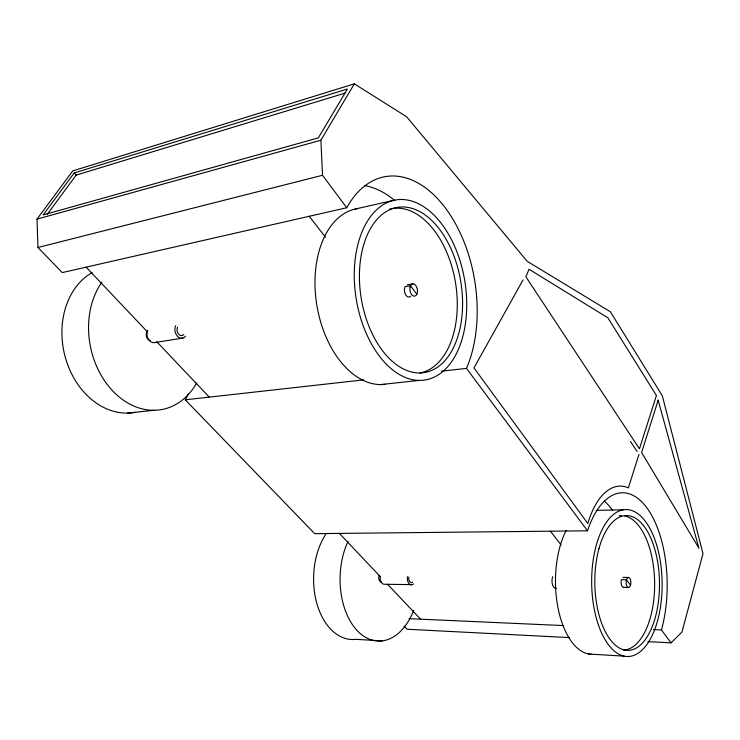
<?xml version="1.0" encoding="UTF-8"?>
<svg xmlns="http://www.w3.org/2000/svg" width="740" height="740" viewBox="0 0 740 740"><rect width="100%" height="100%" fill="white"/><g stroke="black" fill="none" stroke-linecap="round" stroke-linejoin="round"><path stroke-width="1.11" d="M408.859 577.006L408.73 578.042A4.394 2.692 -89.1 0 0 410.561 582.436L411.255 582.639A4.394 2.692 -89.1 0 0 412.624 582.149M639.009 454.36L628.371 487.854A81.113 39.202 88.9 0 0 587.819 523.495L473.961 367.9L523.06 279.887M177.544 327.154L176.971 329.661A5.282 3.959 78.8 0 0 179.894 335.183L180.93 335.525A5.282 3.959 78.8 0 0 183.788 334.471M175.676 325.739L175.537 325.989A8.001 6.003 78.8 0 0 175.88 333.934A8.001 6.003 78.8 0 0 181.346 338.263L182.91 338.088A8.001 6.003 78.8 0 0 185.527 336.219M147.88 330.243L147.621 330.678A7.835 6.013 78.4 0 0 148.435 339.336A7.835 6.013 78.4 0 0 154.984 342.509L182.91 338.088M671.051 642.847L661.44 629.953A90.539 43.577 89.2 0 0 646.677 507.566A90.539 43.577 89.2 0 0 587.532 530.802L466.478 368.391A117.253 71.123 80.8 0 0 445.6 208.273A117.253 71.123 80.8 0 0 346.727 207.737L322.529 175.269L320.882 140.239L354.321 83.842L406.611 116.754L527.204 261.303L610.389 311.771L662.318 395.78L703 553.64L681.966 632.034L671.051 642.847L648 641.654M47.249 214.35L76.165 175.103L344.942 93.148M346.727 207.737L62.252 272.598L37.971 247.493L37 219.133L72.742 170.903L354.321 83.842M74.213 172.929L43.179 214.915L318.32 137.881L347.421 89.013L74.213 172.929L76.165 175.103M37 219.133L320.882 140.239M380.231 576.21A6.54 4.125 -88.8 0 0 384.264 584.276L412.522 584.628A6.66 4.079 -89.1 0 0 413.503 583.906M37.971 247.493L322.529 175.269M355.126 209.05L393.643 200.355M407.315 284.817L412.985 283.855M188.413 393.865A95.904 75.341 77.8 0 1 185.259 399.804L363.719 379.87M441.447 371.184L466.478 368.391M380.471 384.587L419.275 380.416A91.214 55.028 80.8 0 0 454.231 245.393A91.214 55.028 80.8 0 0 358.003 244.043A91.214 55.028 80.8 0 0 419.275 380.416M127.447 413.124L154.244 410.265M596.357 510.369L623.552 509.758M587.532 530.802L314.685 533.66L185.259 399.804M622.886 577.376L628.584 577.468M623.469 587.384L628.427 587.495A5.023 2.405 89.2 0 0 630.61 580.206A5.023 2.405 89.2 0 0 626.447 579.744L621.498 579.633A5.004 2.414 89.2 0 0 621.572 585.211A5.004 2.414 89.2 0 0 624.098 587.283M409.044 618.668L563.519 625.577M653.383 629.592L661.44 629.953M569.624 637.612L407.111 629.24L404.04 626.059M382.266 640.905L355.959 639.323A61.938 40.164 -88.4 0 1 316.951 603.775A61.938 40.164 -88.4 0 1 325.785 534.197M588.504 654.003L624.218 656.158A73.482 35.233 89.2 0 0 658.693 552.798A73.482 35.233 89.2 0 0 597.818 540.182A73.482 35.233 89.2 0 0 624.218 656.158M86.108 267.159L147.297 331.724M156.834 341.788L209.272 397.121M339.355 533.401L380.36 576.71M387.464 584.202L420.588 619.186M550.412 531.191L561.022 544.862M309.274 216.284L325.526 237.29M630.545 585.22L626.456 579.725A5.023 2.405 89.2 0 0 628.427 587.495M416.861 294.289L410.515 285.742L405.076 286.657A6.207 3.755 80.8 0 0 405.687 294.788A6.207 3.755 80.8 0 0 410.765 296.176M630.499 441.521L637.121 451.511M604.229 501.082A88.671 44.678 89.5 0 1 612.618 510.387M364.94 185.666A114.46 72.113 80.6 0 1 394.846 200.614M556.351 588.346A7.298 3.829 89.7 0 1 552.512 584.766A7.298 3.829 89.7 0 1 552.762 576.654M591.676 654.364A72.011 36.112 89.4 0 1 558.21 608.854A72.011 36.112 89.4 0 1 566.174 530.46M619.288 515.789A67.238 32.44 89.2 0 1 621.406 515.632M624.56 515.928A67.238 32.44 89.2 0 1 654.65 585.34A67.238 32.44 89.2 0 1 623.58 650.081M389.74 209.05A83.398 50.579 80.7 0 1 454.998 279.831A83.398 50.579 80.7 0 1 420.061 372.979M384.957 384.347A88.957 55.842 80.5 0 1 316.544 303.335A88.957 55.842 80.5 0 1 358.456 208.44M135.022 412.374A73.935 58.173 77.8 0 1 66.026 359.797A73.935 58.173 77.8 0 1 92.167 272.57M196.72 382.885A75.48 58.127 78.3 0 1 112.545 390.748A75.48 58.127 78.3 0 1 101.889 282.208M150.183 340.456A5.152 3.968 78.3 0 1 146.733 337.375A5.152 3.968 78.3 0 1 146.816 332.288M381.294 581.991A4.311 2.72 -88.8 0 1 379.028 579.66A4.311 2.72 -88.8 0 1 379.213 575.35M413.725 610.361A63.02 39.849 -88.7 0 1 357.374 630.785A63.02 39.849 -88.7 0 1 348.041 541.338M411.468 584.905A6.66 4.079 -89.1 0 1 407.453 576.691M658.165 400.183L641.599 452.501L698.912 548.192L658.165 400.183M656.426 395.502L639.443 448.838L525.863 276.779L529.026 269.249L607.855 317.784L656.426 395.502M598.984 548.543A67.423 32.329 89.2 0 0 627.511 650.368A67.423 32.329 89.2 0 0 654.993 549.959A67.423 32.329 89.2 0 0 598.984 548.543M361.453 254.079A83.685 50.468 80.8 0 0 423.363 372.72A83.685 50.468 80.8 0 0 448.209 243.09A83.685 50.468 80.8 0 0 361.453 254.079M410.062 287.074A6.225 3.755 80.8 0 0 414.409 296.204A6.225 3.755 80.8 0 0 416.574 286.805A6.225 3.755 80.8 0 0 410.062 287.074"/></g></svg>
